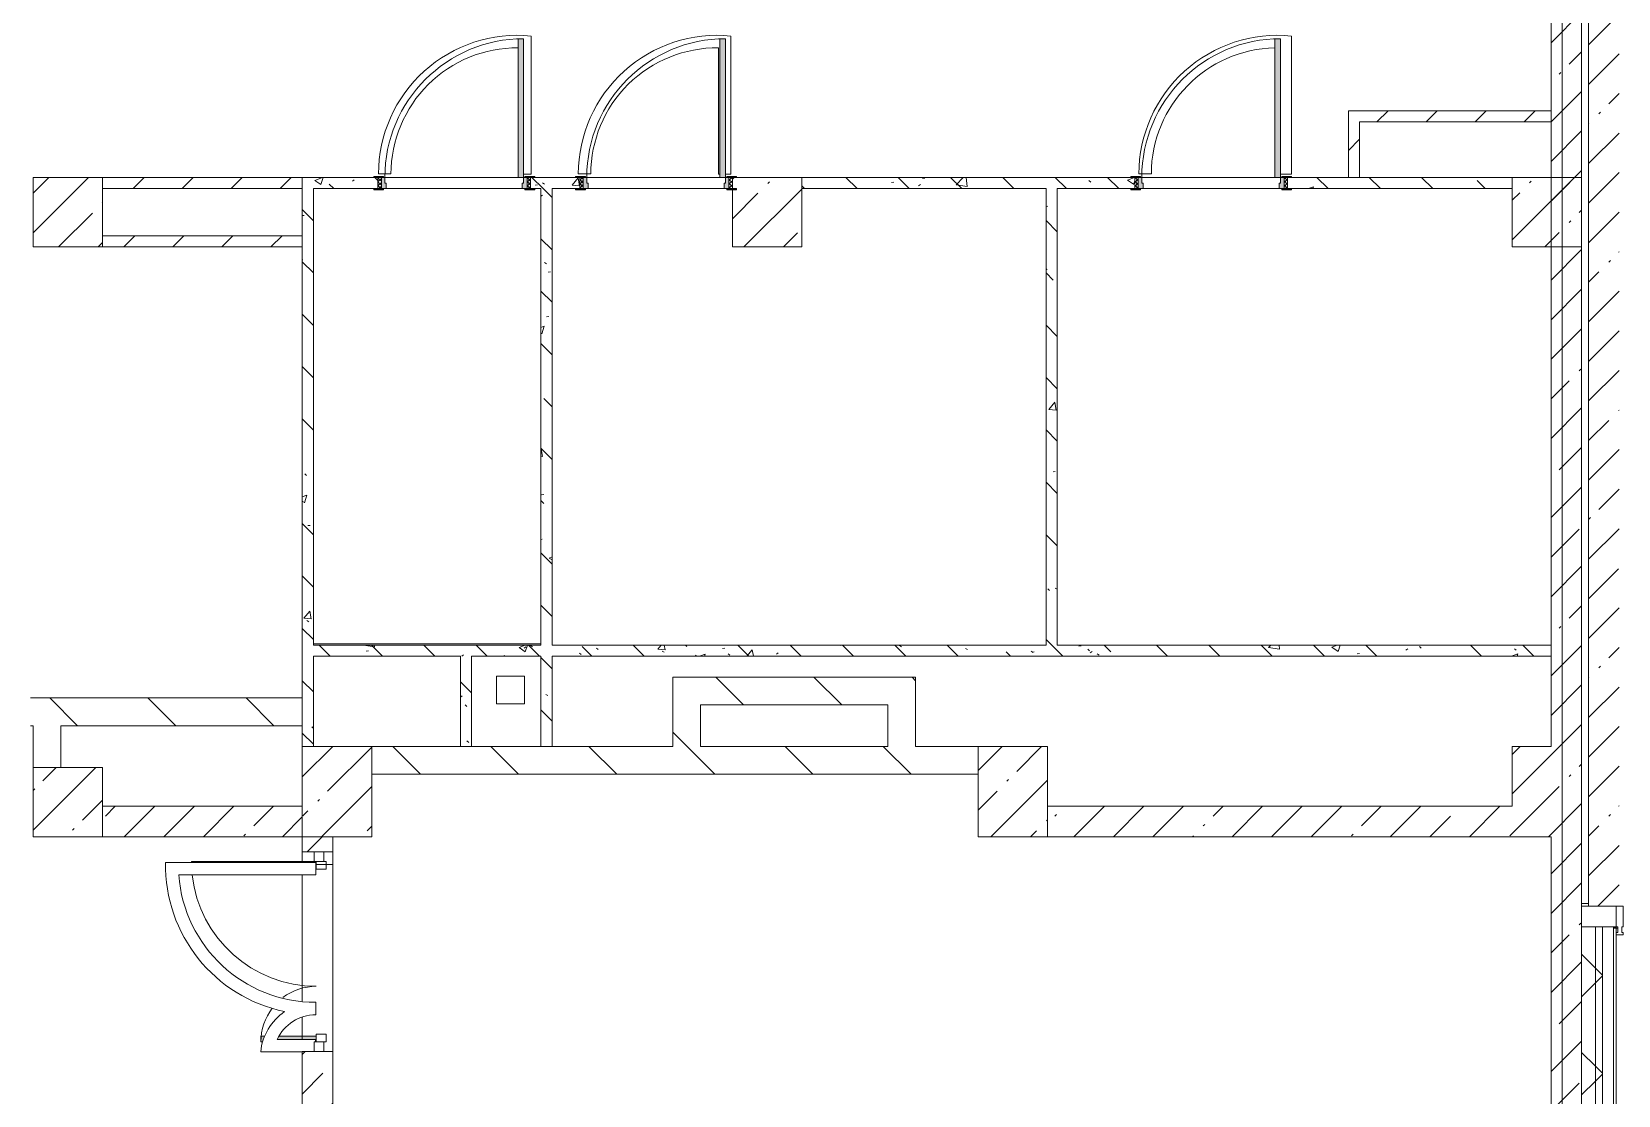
# Model space of a CAD drawing. Header units: millimetres. Extents: x -3238 to 193830, y -8553 to 29000.
# Drawn here: x 132487 to 143921, y 9037 to 16700 of the extents above; entities that cross this region are included whole.
import ezdxf

# ---------------------------------------------------------------- set-up
doc = ezdxf.new("R2010")
doc.units = ezdxf.units.MM
doc.linetypes.add('Осевая', pattern=[3175, 635, -476.25, 1587.5, -476.25])
for name, color, linetype, lineweight, true_color in [('A-DETL-GENF-7', 7, 'Continuous', 5, 0xaaaaaa), ('A-DOOR-2', 7, 'Continuous', 5, 0xaaaaaa), ('A-DOOR-3', 7, 'Continuous', 5, 0xe2e2e2), ('A-DOOR-FRAM-2', 7, 'Continuous', 5, 0xe2e2e2), ('A-DOOR-FRAM-3', 7, 'Continuous', 5, 0xaaaaaa), ('A-FLOR-3', 7, 'Continuous', 5, 0xaaaaaa), ('I-WALL-8', 7, 'Continuous', 5, 0x787878)]:
    doc.layers.add(name, color=color, linetype=linetype, lineweight=lineweight, true_color=true_color)
for name, color, linetype, lineweight in [('A-GLAZ-CWMG-4', 7, 'Continuous', 5), ('A-WALL', 7, 'Continuous', 9), ('A-WALL-3', 7, 'Continuous', 5), ('I-WALL-6', 7, 'Continuous', 5), ('S-COLS-3', 7, 'Continuous', 5), ('Оси', 7, 'Continuous', 9), ('Оси-2', 7, 'Осевая', 9)]:
    doc.layers.add(name, color=color, linetype=linetype, lineweight=lineweight)
pattern_1 = [(45, (58957.15, 0), (-285.1231, 285.1231), []), (45, (59242.27, 0), (-285.1231, 285.1231), [504.031, -100.806, 16.764, -84.042])]
pattern_2 = [(135, (58957.15, 0), (-353.5534, -353.5534), [])]
pattern_3 = [(45, (58957.15, 0), (-353.5534, 353.5534), []), (135, (58957.15, 0), (-353.5534, -353.5534), [])]
pattern_4 = [(135, (58957.15, 0), (-377.1708, -377.1708), [533.4, -88.9, 17.78, -88.9]), (135, (58957.15, 376.94), (-377.1708, -377.1708), []), (50, (58957.15, 0), (637.6445, -55.7866), [66.675, -733.425]), (355, (58957.15, 0), (-123.3494, 668.699), [53.34, -586.74]), (100.451, (59010.3, -4.65), (514.299, 612.908), [56.665, -623.315]), (46.184, (58957.15, 177.8), (948.7764, -147.15), [100.012, -1100.137]), (96.636, (59036.2, 165.5), (830.909, 865.997), [84.998, -934.973]), (351.184, (58957.2, 177.8), (830.918, 865.988), [80.01, -880.11]), (21, (59046.05, 133.35), (530.6506, -357.9283), [66.675, -733.425]), (326, (59046.05, 133.35), (216.308, 644.6585), [53.34, -586.74]), (71.451, (59090.3, 103.5), (746.9596, 286.7243), [56.665, -623.315]), (37.5, (58957.15, 0), (10.81053, 295.9426), [16.764, -562.864, 16.764, -578.866, -588.962]), (37.5, (58957.15, 0), (10.81053, 295.9426), [-1175.258, 16.764, -572.198]), (7.5, (58957.15, 0), (233.8692, 350.6318), [16.764, -322.834, 16.764, -549.529, -224.472]), (7.5, (58957.15, 0), (233.8692, 350.6318), [-905.891, 16.764, -207.708]), (327.5, (58758.9, 0), (474.5678, -20.0513), [16.764, -205.486, 16.764, -676.656, -920.115]), (327.5, (58758.9, 0), (474.5678, -20.0513), [-915.67, 16.764, -903.351]), (317.5, (58670, 0), (518.4522, 88.9934), [16.764, -272.161, 16.764, -443.738, -653.415]), (317.5, (58670, 0), (518.4522, 88.9934), [-749.427, 16.764, -636.651])]
pattern_5 = [(135, (1751.41, 104.685), (-14.14214, -14.14214), []), (225, (1751.41, 104.685), (14.14214, -14.14214), [])]
pattern_6 = [(45, (-371.384, 104.685), (-14.1421, 14.1421), []), (135, (-371.384, 104.685), (-14.1421, -14.1421), [])]
pattern_7 = [(45, (58957.15, 0), (-176.7767, 176.7767), [])]

# ---------------------------------------------------------------- blocks, each defined once
blk = doc.blocks.new('BSC_Колонна _Прямоугольная - 650х500-23287315-2_3_1_птичка')
at = {"layer": 'S-COLS-3'}
h = blk.add_hatch(dxfattribs=at)
h.set_pattern_fill('FP_191', color=256, style=0, pattern_type=2)
h.set_pattern_definition([(135, (11225, -75730), (-285.1231, -285.1231), []), (135, (11225, -75444.88), (-285.1231, -285.1231), [504.031, -100.806, 16.764, -84.042])])
h.paths.add_polyline_path([(325, 250), (-325, 250), (-325, -250), (325, -245)])
for p, q in [((325, 250), (-325, 250)), ((-325, 250), (-325, -250)), ((325, -250), (325, 250)), ((-325, -250), (325, -250))]:
    blk.add_line(p, q, dxfattribs=at)
blk = doc.blocks.new('BSC_Колонна _Прямоугольная - 500х500-V176-2_3_1_птичка')
at = {"layer": 'S-COLS-3'}
h = blk.add_hatch(dxfattribs=at)
h.set_pattern_fill('FP_192', color=256, style=0, pattern_type=2)
h.set_pattern_definition([(45, (-73790, -11150), (-285.1231, 285.1231), []), (45, (-73504.88, -11150), (-285.1231, 285.1231), [504.031, -100.806, 16.764, -84.042])])
h.paths.add_polyline_path([(-250, -250), (250, -250), (250, 250), (-250, 250)])
for p, q in [((250, 250), (-250, 250)), ((-250, 250), (-250, -250)), ((250, -250), (250, 250)), ((-250, -250), (250, -250))]:
    blk.add_line(p, q, dxfattribs=at)
blk = doc.blocks.new('BSC_Колонна _Прямоугольная - 500х500-V194-2_3_1_птичка')
at = {"layer": 'S-COLS-3'}
h = blk.add_hatch(dxfattribs=at)
h.set_pattern_fill('FP_206', color=256, style=0, pattern_type=2)
h.set_pattern_definition([(45, (-73790, -15400), (-285.1231, 285.1231), []), (45, (-73504.88, -15400), (-285.1231, 285.1231), [504.031, -100.806, 16.764, -84.042])])
h.paths.add_polyline_path([(-250, -250), (250, -250), (250, 250), (-250, 250)])
for p, q in [((250, 250), (-250, 250)), ((-250, 250), (-250, -250)), ((250, -250), (250, 250)), ((-250, -250), (250, -250))]:
    blk.add_line(p, q, dxfattribs=at)
blk = doc.blocks.new('BSC_Колонна _Прямоугольная - 500х500-V195-2_3_1_птичка')
at = {"layer": 'S-COLS-3'}
h = blk.add_hatch(dxfattribs=at)
h.set_pattern_fill('FP_207', color=256, style=0, pattern_type=2)
h.set_pattern_definition([(45, (-78830, -15400), (-285.1231, 285.1231), []), (45, (-78544.88, -15400), (-285.1231, 285.1231), [504.031, -100.806, 16.764, -84.042])])
h.paths.add_polyline_path([(-250, -250), (250, -250), (250, 250), (-250, 250), (-250, 170), (-220, 170), (-220, 162), (-250, 162)])
for p, q in [((250, 250), (-220, 250)), ((250, -250), (250, 250)), ((-250, 162), (-250, -250)), ((-250, -250), (250, -250))]:
    blk.add_line(p, q, dxfattribs=at)
blk = doc.blocks.new('110_Дверь_СКБ_1Ст_Внутренняя1 - Д-4 _л_ 1100x2100h_су мгн-32399984-2_3_1_птичка')
at = {"layer": 'A-DOOR-2'}
h = blk.add_hatch(dxfattribs=at)
h.set_pattern_fill('FP_187', color=256, style=0, pattern_type=2)
h.set_pattern_definition(pattern_5)
h.paths.add_polyline_path([(562.5, -40), (562.5, 40), (537.5, 40), (537.5, -40)])
at = {"layer": 'A-DOOR-3'}
h = blk.add_hatch(color=256, dxfattribs=at)
h.paths.add_polyline_path([(502.5, -40), (537.5, -40), (537.5, 40), (512.5, 40), (512.5, 0), (502.5, 0)])
h.paths.add_polyline_path([(-477.5, -40), (-477.5, 0), (-487.5, 0), (-487.5, 40), (-512.5, 40), (-512.5, -40)])
at = {"layer": 'A-DOOR-FRAM-2'}
for points in [[(472.5, 40), (512.5, 40), (512.5, 1040), (472.5, 1040), (472.5, 684.2)], [(-497.5, 40), (-497.5, 48), (-567.5, 48), (-567.5, 40)], [(592.5, 40), (592.5, 48), (522.5, 48), (522.5, 40)], [(-497.5, -48), (-497.5, -40), (-567.5, -40), (-567.5, -48)], [(592.5, -48), (592.5, -40), (522.5, -40), (522.5, -48)]]:
    blk.add_hatch(color=256, dxfattribs=at).paths.add_polyline_path(points)
at = {"layer": 'A-DOOR-FRAM-3'}
h = blk.add_hatch(dxfattribs=at)
h.set_pattern_fill('FP_188', color=256, style=0, pattern_type=2)
h.set_pattern_definition(pattern_6)
h.paths.add_polyline_path([(-512.5, -40), (-512.5, 40), (-537.5, 40), (-537.5, -40)])
at = {"layer": 'A-DOOR-2'}
for p, q in [((512.5, 1040), (472.5, 1040)), ((472.5, 1040), (472.5, 40)), ((512.5, 40), (512.5, 1040)), ((472.5, 40), (512.5, 40))]:
    blk.add_line(p, q, dxfattribs=at)
blk.add_arc((512.5, 40), 1000, 90, 180, dxfattribs=at)
at = {"layer": 'A-DOOR-FRAM-3'}
for p, q in [((-497.5, 48), (-567.5, 48)), ((-567.5, 48), (-567.5, 40)), ((-567.5, 40), (-497.5, 40)), ((-512.5, 40), (-537.5, 40)), ((-537.5, 40), (-537.5, -40)), ((-487.5, 40), (-512.5, 40)), ((-512.5, 40), (-512.5, -40)), ((-512.5, -40), (-512.5, 40)), ((-497.5, 40), (-512.5, 40)), ((-512.5, 40), (-512.5, 39)), ((-512.5, 39), (-497.5, 39)), ((-497.5, 40), (-497.5, 48)), ((-497.5, 39), (-497.5, 40)), ((-487.5, 0), (-487.5, 40)), ((-477.5, 0), (-487.5, 0)), ((-477.5, -40), (-477.5, 0)), ((512.5, 0), (502.5, 0)), ((502.5, 0), (502.5, -40)), ((512.5, 40), (512.5, 0)), ((537.5, 40), (512.5, 40)), ((592.5, 48), (522.5, 48)), ((522.5, 48), (522.5, 40)), ((537.5, 40), (522.5, 40)), ((522.5, 40), (522.5, 39)), ((522.5, 40), (592.5, 40)), ((522.5, 39), (537.5, 39)), ((537.5, -40), (537.5, 40)), ((562.5, 40), (537.5, 40)), ((537.5, 40), (537.5, -40)), ((537.5, 39), (537.5, 40)), ((562.5, -40), (562.5, 40)), ((592.5, 40), (592.5, 48)), ((-497.5, -40), (-567.5, -40)), ((-567.5, -40), (-567.5, -48)), ((-567.5, -48), (-497.5, -48)), ((-537.5, -40), (-512.5, -40)), ((-497.5, -39), (-512.5, -39)), ((-512.5, -39), (-512.5, -40)), ((-512.5, -40), (-477.5, -40)), ((-512.5, -40), (-497.5, -40)), ((-497.5, -40), (-497.5, -39)), ((-497.5, -48), (-497.5, -40)), ((502.5, -40), (537.5, -40)), ((537.5, -39), (522.5, -39)), ((522.5, -39), (522.5, -40)), ((522.5, -40), (537.5, -40)), ((592.5, -40), (522.5, -40)), ((522.5, -40), (522.5, -48)), ((522.5, -48), (592.5, -48)), ((537.5, -40), (537.5, -39)), ((537.5, -40), (562.5, -40)), ((592.5, -48), (592.5, -40))]:
    blk.add_line(p, q, dxfattribs=at)
blk = doc.blocks.new('Прямоугольный импост - Импост структурный с накладкой - 190мм-23946641-2_3_1_птичка')
at = {"layer": 'A-GLAZ-CWMG-4'}
for p, q in [((0, 17), (-50, 17)), ((-50, 17), (-50, 0)), ((-50, 0), (-40, 0)), ((-40, 0), (-40, -40)), ((-10, -40), (-10, 0)), ((-10, 0), (0, 0)), ((0, 0), (0, 17)), ((-40, -40), (-50, -40)), ((-50, -40), (-50, -190)), ((0, -40), (-10, -40)), ((0, -190), (0, -40)), ((-50, -190), (0, -190))]:
    blk.add_line(p, q, dxfattribs=at)
blk = doc.blocks.new('110_Дверь_СКБ_1Ст_Внутренняя1 - Д-5 _л_ 1100x2100h_су мгн EIW30-32897889-2_3_1_птичка')
at = {"layer": 'A-DOOR-2'}
h = blk.add_hatch(dxfattribs=at)
h.set_pattern_fill('FP_187', color=256, style=0, pattern_type=2)
h.set_pattern_definition(pattern_5)
h.paths.add_polyline_path([(562.5, -40), (562.5, 40), (537.5, 40), (537.5, -40)])
at = {"layer": 'A-DOOR-3'}
h = blk.add_hatch(color=256, dxfattribs=at)
h.paths.add_polyline_path([(502.5, -40), (537.5, -40), (537.5, 40), (512.5, 40), (512.5, 0), (502.5, 0)])
h.paths.add_polyline_path([(-477.5, -40), (-477.5, 0), (-487.5, 0), (-487.5, 40), (-512.5, 40), (-512.5, -40)])
at = {"layer": 'A-DOOR-FRAM-2'}
for points in [[(512.5, 40), (512.5, 1040), (472.5, 1040), (472.5, 40), (483.8, 40)], [(-497.5, 40), (-497.5, 48), (-567.5, 48), (-567.5, 40), (-557.2, 40)], [(592.5, 40), (592.5, 48), (522.5, 48), (522.5, 40)], [(-567.5, -48), (-497.5, -48), (-497.5, -40), (-567.5, -40)], [(592.5, -48), (592.5, -40), (522.5, -40), (522.5, -48)]]:
    blk.add_hatch(color=256, dxfattribs=at).paths.add_polyline_path(points)
at = {"layer": 'A-DOOR-FRAM-3'}
h = blk.add_hatch(dxfattribs=at)
h.set_pattern_fill('FP_188', color=256, style=0, pattern_type=2)
h.set_pattern_definition(pattern_6)
h.paths.add_polyline_path([(-512.5, -40), (-512.5, 40), (-537.5, 40), (-537.5, -40)])
at = {"layer": 'A-DOOR-2'}
for p, q in [((512.5, 1040), (472.5, 1040)), ((472.5, 1040), (472.5, 40)), ((512.5, 40), (512.5, 1040)), ((472.5, 40), (512.5, 40))]:
    blk.add_line(p, q, dxfattribs=at)
blk.add_arc((512.5, 40), 1000, 90, 180, dxfattribs=at)
at = {"layer": 'A-DOOR-FRAM-3'}
for p, q in [((-497.5, 48), (-567.5, 48)), ((-567.5, 48), (-567.5, 40)), ((-567.5, 40), (-497.5, 40)), ((-512.5, 40), (-537.5, 40)), ((-537.5, 40), (-537.5, -40)), ((-487.5, 40), (-512.5, 40)), ((-512.5, 40), (-512.5, -40)), ((-512.5, -40), (-512.5, 40)), ((-497.5, 40), (-512.5, 40)), ((-512.5, 40), (-512.5, 39)), ((-512.5, 39), (-497.5, 39)), ((-497.5, 40), (-497.5, 48)), ((-497.5, 39), (-497.5, 40)), ((-487.5, 0), (-487.5, 40)), ((-477.5, 0), (-487.5, 0)), ((-477.5, -40), (-477.5, 0)), ((512.5, 0), (502.5, 0)), ((502.5, 0), (502.5, -40)), ((512.5, 40), (512.5, 0)), ((537.5, 40), (512.5, 40)), ((592.5, 48), (522.5, 48)), ((522.5, 48), (522.5, 40)), ((537.5, 40), (522.5, 40)), ((522.5, 40), (522.5, 39)), ((522.5, 40), (592.5, 40)), ((522.5, 39), (537.5, 39)), ((537.5, -40), (537.5, 40)), ((562.5, 40), (537.5, 40)), ((537.5, 40), (537.5, -40)), ((537.5, 39), (537.5, 40)), ((562.5, -40), (562.5, 40)), ((592.5, 40), (592.5, 48)), ((-497.5, -40), (-567.5, -40)), ((-567.5, -40), (-567.5, -48)), ((-567.5, -48), (-497.5, -48)), ((-537.5, -40), (-512.5, -40)), ((-497.5, -39), (-512.5, -39)), ((-512.5, -39), (-512.5, -40)), ((-512.5, -40), (-477.5, -40)), ((-512.5, -40), (-497.5, -40)), ((-497.5, -40), (-497.5, -39)), ((-497.5, -48), (-497.5, -40)), ((502.5, -40), (537.5, -40)), ((537.5, -39), (522.5, -39)), ((522.5, -39), (522.5, -40)), ((522.5, -40), (537.5, -40)), ((592.5, -40), (522.5, -40)), ((522.5, -40), (522.5, -48)), ((522.5, -48), (592.5, -48)), ((537.5, -40), (537.5, -39)), ((537.5, -40), (562.5, -40)), ((592.5, -48), (592.5, -40))]:
    blk.add_line(p, q, dxfattribs=at)
blk = doc.blocks.new('BSC_Колонна _Прямоугольная - 650х500-V241-2_3_1_птичка')
at = {"layer": 'S-COLS-3'}
h = blk.add_hatch(dxfattribs=at)
h.set_pattern_fill('FP_243', color=256, style=0, pattern_type=2)
h.set_pattern_definition([(135, (11225, -80600), (-285.1231, -285.1231), []), (135, (11225, -80314.88), (-285.1231, -285.1231), [504.031, -100.806, 16.764, -84.042])])
h.paths.add_polyline_path([(325, 250), (-325, 250), (-325, -250), (325, -250)])
for p, q in [((325, 250), (-325, 250)), ((-325, 250), (-325, -250)), ((325, -250), (325, 250)), ((-325, -250), (325, -250))]:
    blk.add_line(p, q, dxfattribs=at)
blk = doc.blocks.new('Прямоугольный импост - 50 x 70 мм-V284-2_3_1_птичка')
at = {"layer": 'A-GLAZ-CWMG-4'}
for p, q in [((-70, 35), (0, 35)), ((-70, -35), (-70, 35)), ((0, 35), (0, -35)), ((0, -35), (-70, -35))]:
    blk.add_line(p, q, dxfattribs=at)
blk = doc.blocks.new('Дверь_Витражная_остекление_ - ДВН_ДАО_Главный вход_1200 в свету Д-22 _п_-32403398-2_3_1_птичка')
at = {"layer": 'A-DOOR-3'}
blk.add_hatch(color=256, dxfattribs=at).paths.add_polyline_path([(610, 24), (610, 20), (650, 24), (650, 920), (642, 920), (642, 24)])
h = blk.add_hatch(color=256, dxfattribs=at)
h.paths.add_polyline_path([(-650, 408), (-650, 407), (-610, 392), (-610, 420), (-650, 420)])
h.paths.add_polyline_path([(-650, 27), (-650, 20), (-610, 20), (-610, 289), (-633, 302), (-633, 27)])
at = {"layer": 'A-DETL-GENF-7'}
for p, q in [((650, 920), (642, 920)), ((650, 35), (650, 920)), ((-610, 420), (-650, 420)), ((-650, 420), (-650, 407)), ((-610, 392), (-610, 420)), ((-610, 20), (-610, 289)), ((-650, 20), (-610, 20)), ((-595, 20), (-650, 20)), ((-595, -50), (-595, 20)), ((595, -50), (595, 20)), ((595, 20), (650, 20)), ((610, 20), (650, 20)), ((-650, -35), (-650, -50)), ((-650, -50), (-595, -50)), ((650, -50), (595, -50)), ((650, -35), (650, -50))]:
    blk.add_line(p, q, dxfattribs=at)
at = {"layer": 'A-DOOR-2'}
for p, q in [((650, 920), (650, 35)), ((-650, 420), (-650, 407))]:
    blk.add_line(p, q, dxfattribs=at)
for centre, radius, start, end in [((650, 20), 900, 90, 90.5109), ((650, 20), 900, 96.319, 180), ((-650, 20), 400, 52.4742, 90), ((-650, 20), 400, 360, 37.0443)]:
    blk.add_arc(centre, radius, start, end, dxfattribs=at)
blk = doc.blocks.new('Прямоугольный импост - 50 x 70 мм-V276-2_3_1_птичка')
at = {"layer": 'A-GLAZ-CWMG-4'}
for p, q in [((0, 35), (-70, 35)), ((-70, 35), (-70, -35)), ((0, -35), (0, 35)), ((-70, -35), (0, -35))]:
    blk.add_line(p, q, dxfattribs=at)

msp = doc.modelspace()

# ---------------------------------------------------------------- hatches: boundary and pattern name
at = {"layer": 'A-WALL-3'}
h = msp.add_hatch(dxfattribs=at)
h.set_pattern_fill('FP_151', color=256, style=0, pattern_type=2)
h.set_pattern_definition(pattern_3)
h.paths.add_polyline_path([(143657.2, 3450), (143757.2, 3450), (143757.2, 10250), (143657.2, 10250), (143657.2, 3550)])
h = msp.add_hatch(dxfattribs=at)
h.set_pattern_fill('FP_151', color=256, style=0, pattern_type=2)
h.set_pattern_definition(pattern_3)
h.paths.add_polyline_path([(143807.2, 3400), (143807.2, 10250), (143757.2, 10250), (143757.2, 3400)])
at = {"layer": 'I-WALL-6'}
h = msp.add_hatch(dxfattribs=at)
h.set_pattern_fill('FP_159', color=256, style=0, pattern_type=2)
h.set_pattern_definition(pattern_1)
h.paths.add_polyline_path([(143657.2, 15150), (143657.2, 15530), (143437.2, 15530), (143437.2, 15150)])
h.paths.add_polyline_path([(143437.2, 18570), (143657.2, 18570), (143657.2, 18600), (143437.2, 18600)])
h.paths.add_polyline_path([(143657.2, 19100), (143657.2, 22700), (143437.2, 22700), (143437.2, 19100), (143445.6, 19100)])
h.paths.add_polyline_path([(143561.3, 23200), (143657.2, 23200), (143657.2, 26600), (143437.2, 26600), (143437.2, 23200)])
h = msp.add_hatch(dxfattribs=at)
h.set_pattern_fill('FP_159', color=256, style=0, pattern_type=2)
h.set_pattern_definition(pattern_1)
h.paths.add_polyline_path([(143437.2, 15530), (143657.2, 15530), (143657.2, 17270), (143437.2, 17270), (143437.2, 16050)])
h.paths.add_polyline_path([(143437.2, 18370), (143657.2, 18370), (143657.2, 18570), (143437.2, 18570), (143437.2, 18400)])
h = msp.add_hatch(dxfattribs=at)
h.set_pattern_fill('FP_159', color=256, style=0, pattern_type=2)
h.set_pattern_definition(pattern_1)
h.paths.add_polyline_path([(143707.2, 16300), (143927.2, 16300), (143927.2, 17270), (143707.2, 17270), (143707.2, 16886)])
h = msp.add_hatch(dxfattribs=at)
h.set_pattern_fill('FP_159', color=256, style=0, pattern_type=2)
h.set_pattern_definition(pattern_1)
h.paths.add_polyline_path([(143927.2, 10400), (143927.2, 16300), (143707.2, 16294.2), (143707.2, 10400)])
h = msp.add_hatch(dxfattribs=at)
h.set_pattern_fill('FP_163', color=256, style=0, pattern_type=2)
h.set_pattern_definition(pattern_7)
h.paths.add_polyline_path([(142057.2, 15650), (142057.2, 16130), (141977.2, 16130), (141977.2, 15650)])
h = msp.add_hatch(dxfattribs=at)
h.set_pattern_fill('FP_163', color=256, style=0, pattern_type=2)
h.set_pattern_definition(pattern_7)
h.paths.add_polyline_path([(143437.2, 16050), (143437.2, 16130), (142057.2, 16130), (142057.2, 16050), (143290.1, 16050)])
h = msp.add_hatch(dxfattribs=at)
h.set_pattern_fill('FP_163', color=256, style=0, pattern_type=2)
h.set_pattern_definition(pattern_7)
h.paths.add_polyline_path([(134437.2, 15570), (134437.2, 15650), (132997.2, 15650), (132997.2, 15570), (133921.3, 15570)])
h = msp.add_hatch(dxfattribs=at)
h.set_pattern_fill('FP_163', color=256, style=0, pattern_type=2)
h.set_pattern_definition(pattern_7)
h.paths.add_polyline_path([(134437.2, 15150), (134437.2, 15230), (132997.2, 15230), (132997.2, 15150), (133921.3, 15150)])
h = msp.add_hatch(dxfattribs=at)
h.set_pattern_fill('FP_159', color=256, style=0, pattern_type=2)
h.set_pattern_definition(pattern_1)
h.paths.add_polyline_path([(143437.2, 4050), (143657.2, 4050), (143657.2, 10900), (143437.2, 10900), (143437.2, 4459.7)])
h.paths.add_polyline_path([(143437.2, 11550), (143657.2, 11550), (143657.2, 15150), (143437.2, 15150), (143437.2, 11560.4)])
h = msp.add_hatch(dxfattribs=at)
h.set_pattern_fill('FP_162', color=256, style=0, pattern_type=2)
h.set_pattern_definition(pattern_2)
h.paths.add_polyline_path([(137107.2, 11550), (137307.2, 11550), (137307.2, 12050), (137107.2, 12050), (137107.2, 11560.4)])
h = msp.add_hatch(dxfattribs=at)
h.set_pattern_fill('FP_162', color=256, style=0, pattern_type=2)
h.set_pattern_definition(pattern_2)
h.paths.add_polyline_path([(138657.2, 11850), (138657.2, 12050), (137307.2, 12050), (137307.2, 11850), (138085.2, 11850)])
h = msp.add_hatch(dxfattribs=at)
h.set_pattern_fill('FP_162', color=256, style=0, pattern_type=2)
h.set_pattern_definition(pattern_2)
h.paths.add_polyline_path([(138857.2, 11550), (138857.2, 12050), (138657.2, 12050), (138657.2, 11550)])
h = msp.add_hatch(dxfattribs=at)
h.set_pattern_fill('FP_162', color=256, style=0, pattern_type=2)
h.set_pattern_definition(pattern_2)
h.paths.add_polyline_path([(129787.2, 11700), (129787.2, 11900), (129767.2, 11900), (129767.2, 11700)])
h.paths.add_polyline_path([(134437.2, 11700), (134437.2, 11900), (132477.2, 11900), (132477.2, 11700), (133921.3, 11700)])
h.paths.add_polyline_path([(129191.2, 11700), (129267.2, 11700), (129267.2, 11900), (129191.2, 11900)])
h.paths.add_polyline_path([(127602.2, 11700), (127711.2, 11700), (127711.2, 11900), (127602.2, 11900)])
h = msp.add_hatch(dxfattribs=at)
h.set_pattern_fill('FP_162', color=256, style=0, pattern_type=2)
h.set_pattern_definition(pattern_2)
h.paths.add_polyline_path([(134962.3, 11350), (139307.2, 11350), (139307.2, 11550), (134937.2, 11550), (134937.2, 11350)])
h = msp.add_hatch(dxfattribs=at)
h.set_pattern_fill('FP_159', color=256, style=0, pattern_type=2)
h.set_pattern_definition(pattern_1)
h.paths.add_polyline_path([(133921.3, 10900), (134437.2, 10900), (134437.2, 11120), (132997.2, 11120), (132997.2, 10900)])
h = msp.add_hatch(dxfattribs=at)
h.set_pattern_fill('FP_159', color=256, style=0, pattern_type=2)
h.set_pattern_definition(pattern_1)
h.paths.add_polyline_path([(143157.2, 10900), (143157.2, 11120), (139807.2, 11120), (139807.2, 10900), (142249.1, 10900)])
h = msp.add_hatch(dxfattribs=at)
h.set_pattern_fill('FP_159', color=256, style=0, pattern_type=2)
h.set_pattern_definition(pattern_1)
h.paths.add_polyline_path([(134437.2, 7900), (134657.2, 7900), (134657.2, 9352.3), (134437.2, 9352.3), (134437.2, 8010)])
h.paths.add_polyline_path([(134657.2, 10792.3), (134657.2, 10900), (134437.2, 10900), (134441.8, 10792.3)])
at = {"layer": 'I-WALL-8'}
h = msp.add_hatch(dxfattribs=at)
h.set_pattern_fill('FP_170', color=256, style=0, pattern_type=2)
h.set_pattern_definition(pattern_4)
h.paths.add_polyline_path([(134517.2, 11550), (134517.2, 15650), (134437.2, 15650), (134437.2, 11550)])
h = msp.add_hatch(dxfattribs=at)
h.set_pattern_fill('FP_170', color=256, style=0, pattern_type=2)
h.set_pattern_definition(pattern_4)
h.paths.add_polyline_path([(141567.2, 15570), (143157.2, 15570), (143157.2, 15650), (141537.2, 15650), (141537.2, 15570)])
h.paths.add_polyline_path([(139877, 15570), (140437.2, 15570), (140437.2, 15650), (138037.2, 15650), (138037.2, 15570), (139797, 15570)])
h.paths.add_polyline_path([(134982, 15570), (134982, 15650), (134517.2, 15650), (134517.2, 15570), (134962.3, 15570)])
h.paths.add_polyline_path([(136157, 15570), (136437.2, 15570), (136437.2, 15650), (136082, 15650), (136082, 15570), (136112, 15570)])
h = msp.add_hatch(dxfattribs=at)
h.set_pattern_fill('FP_170', color=256, style=0, pattern_type=2)
h.set_pattern_definition(pattern_4)
h.paths.add_polyline_path([(136237, 11550), (136237, 15570), (136157, 15570), (136157, 11550)])
h = msp.add_hatch(dxfattribs=at)
h.set_pattern_fill('FP_170', color=256, style=0, pattern_type=2)
h.set_pattern_definition(pattern_4)
h.paths.add_polyline_path([(139877, 12280), (139877, 15570), (139797, 15570), (139797, 12280)])
h = msp.add_hatch(dxfattribs=at)
h.set_pattern_fill('FP_170', color=256, style=0, pattern_type=2)
h.set_pattern_definition(pattern_4)
h.paths.add_polyline_path([(136157, 12200), (136157, 12280), (134517.2, 12280), (134517.2, 12200), (136003.2, 12200)])
h = msp.add_hatch(dxfattribs=at)
h.set_pattern_fill('FP_170', color=256, style=0, pattern_type=2)
h.set_pattern_definition(pattern_4)
h.paths.add_polyline_path([(136237, 12200), (143437.2, 12200), (143437.2, 12280), (136237, 12280)])
h = msp.add_hatch(dxfattribs=at)
h.set_pattern_fill('FP_170', color=256, style=0, pattern_type=2)
h.set_pattern_definition(pattern_4)
h.paths.add_polyline_path([(135657, 11550), (135657, 12200), (135577, 12200), (135577, 11550)])
at = {"layer": 'S-COLS-3'}
h = msp.add_hatch(dxfattribs=at)
h.set_pattern_fill('FP_159', color=256, style=0, pattern_type=2)
h.set_pattern_definition(pattern_1)
h.paths.add_polyline_path([(143157.2, 15150), (143657.2, 15150), (143657.2, 15650), (143157.2, 15650)])
h = msp.add_hatch(dxfattribs=at)
h.set_pattern_fill('FP_159', color=256, style=0, pattern_type=2)
h.set_pattern_definition(pattern_1)
h.paths.add_polyline_path([(143290.1, 10900), (143657.2, 10900), (143657.2, 11550), (143157.2, 11550), (143157.2, 10900)])

# ---------------------------------------------------------------- linework, layer by layer
at = {"layer": 'A-FLOR-3'}
for p, q in [((136086.2, 15674.2), (136086.2, 16669.2)), ((137436.2, 16584.1), (137436.2, 15674.2)), ((137526.2, 15674.2), (137526.2, 16669.2)), ((141566.2, 15674.2), (141566.2, 16669.2)), ((134986.2, 15675.2), (135076.2, 15675.2)), ((136032, 15674.2), (136086.2, 15674.2)), ((136426.2, 15675.2), (136516.2, 15675.2)), ((137436.2, 15674.2), (137447.2, 15674.2)), ((137487.2, 15674.2), (137526.2, 15674.2)), ((140466.2, 15675.2), (140556.2, 15675.2)), ((141487.2, 15674.2), (141566.2, 15674.2)), ((135992, 15650), (135032, 15650)), ((134517, 12291), (136157, 12291)), ((135837.7, 12057), (136037.7, 12057)), ((135837.7, 11857), (135837.7, 12057)), ((136037.7, 12057), (136037.7, 11857)), ((136037.7, 11857), (135837.7, 11857)), ((134437.2, 10714.4), (134437.2, 10792.3)), ((134657.2, 10792.3), (134657.2, 10700)), ((134534.2, 10714.4), (133451.5, 10714.4)), ((134534.2, 10624.7), (134534.2, 10714.4)), ((134657.2, 10700), (134534.2, 10700)), ((133546.5, 10624.7), (134534.2, 10624.7)), ((143657.2, 10417.9), (143707.2, 10417.9)), ((134534.2, 9617.4), (134534.2, 9707)), ((134531.2, 9439.5), (134256.2, 9439.5)), ((134531.2, 9422.3), (134531.2, 9439.5)), ((134137.1, 9350.1), (134437.2, 9350.1))]:
    msp.add_line(p, q, dxfattribs=at)
for centre, radius, start, end in [((135986.2, 15674.2), 1000, 84.26083, 179.9427), ((135986.2, 15674.2), 910, 89.63868, 179.93704), ((137426.2, 15674.2), 1000, 84.26083, 179.9427), ((137426.2, 15674.2), 910, 89.37036, 179.93704), ((141466.2, 15674.2), 1000, 84.26083, 179.9427), ((141466.2, 15674.2), 910, 91.20322, 179.93704), ((134530.3, 10696.2), 1079, 179.03315, 258.2109), ((134534.2, 10697.3), 990.3, 184.20575, 270), ((134530.3, 9312.2), 395, 123.92463, 174.49945), ((134534.2, 9311.2), 306.2, 90, 155.21522)]:
    msp.add_arc(centre, radius, start, end, dxfattribs=at)
at = {"layer": 'A-WALL'}
for p, q in [((143437.2, 16130), (143437.2, 16050)), ((134437.2, 15570), (134437.2, 15650)), ((141977.2, 15650), (142057.2, 15650)), ((134437.2, 15150), (134437.2, 15230)), ((143437.2, 12200), (143437.2, 12280)), ((135577, 11550), (135657, 11550)), ((136157, 11550), (136237, 11550)), ((143657.2, 10250), (143907.2, 10250)), ((143757.2, 3450), (143757.2, 10250)), ((143807.2, 3400), (143807.2, 10250)), ((143887.2, 3320), (143887.2, 10250)), ((143887.2, 10247), (143907.2, 10247)), ((143907.2, 10242), (143887.2, 10242))]:
    msp.add_line(p, q, dxfattribs=at)
at = {"layer": 'A-WALL-3'}
for p, q in [((143707.2, 10400), (143657.2, 10400)), ((143907.2, 3300), (143907.2, 10400)), ((143917.2, 10242), (143907.2, 10242))]:
    msp.add_line(p, q, dxfattribs=at)
at = {"layer": 'I-WALL-6'}
for p, q in [((143707.2, 17270), (143707.2, 10400)), ((143437.2, 17240), (143437.2, 16130)), ((143657.2, 11550), (143657.2, 17240)), ((141977.2, 16130), (141977.2, 15650)), ((143437.2, 16130), (141977.2, 16130)), ((142057.2, 15650), (142057.2, 16050)), ((142057.2, 16050), (143437.2, 16050)), ((143437.2, 16050), (143437.2, 12280)), ((134952, 15650), (132997.2, 15650)), ((132997.2, 15570), (134437.2, 15570)), ((134437.2, 15570), (134437.2, 15230)), ((134517.2, 12280), (134517.2, 15570)), ((134517.2, 15570), (134952, 15570)), ((135032, 15650), (135992, 15650)), ((136022, 15570), (135042, 15570)), ((136407.2, 15650), (136112, 15650)), ((136112, 15570), (136157, 15570)), ((136157, 15570), (136157, 12280)), ((136237, 15570), (136407.2, 15570)), ((136237, 12280), (136237, 15570)), ((136487.2, 15650), (137447.2, 15650)), ((137477.2, 15570), (136497.2, 15570)), ((140407.2, 15650), (138037.2, 15650)), ((138037.2, 15570), (139797, 15570)), ((139797, 15570), (139797, 12280)), ((139877, 15570), (140407.2, 15570)), ((139877, 12280), (139877, 15570)), ((140487.2, 15650), (141447.2, 15650)), ((141477.2, 15570), (140497.2, 15570)), ((141977.2, 15650), (141567.2, 15650)), ((141567.2, 15570), (143157.2, 15570)), ((143157.2, 15650), (142057.2, 15650)), ((143157.2, 15570), (143157.2, 15650)), ((134437.2, 15230), (132997.2, 15230)), ((132997.2, 15150), (134437.2, 15150)), ((134437.2, 15150), (134437.2, 11550)), ((136157, 12280), (134517.2, 12280)), ((139797, 12280), (136237, 12280)), ((143437.2, 12280), (139877, 12280)), ((134517.2, 11550), (134517.2, 12200)), ((134517.2, 12200), (135577, 12200)), ((135577, 12200), (135577, 11550)), ((135657, 12200), (136157, 12200)), ((135657, 11550), (135657, 12200)), ((136157, 12200), (136157, 11550)), ((136237, 11550), (136237, 12200)), ((136237, 12200), (143437.2, 12200)), ((143437.2, 12200), (143437.2, 11550)), ((137107.2, 12050), (137107.2, 11550)), ((138857.2, 12050), (137107.2, 12050)), ((138857.2, 11550), (138857.2, 12050)), ((134437.2, 11900), (132477.2, 11900)), ((137307.2, 11550), (137307.2, 11850)), ((137307.2, 11850), (138657.2, 11850)), ((138657.2, 11850), (138657.2, 11550)), ((132497.2, 11700), (132477.2, 11700)), ((132497.2, 11700), (132497.2, 11400)), ((132697.2, 11700), (134437.2, 11700)), ((132697.2, 11400), (132697.2, 11700)), ((135577, 11550), (134937.2, 11550)), ((136157, 11550), (135657, 11550)), ((137107.2, 11550), (136237, 11550)), ((138657.2, 11550), (137307.2, 11550)), ((139307.2, 11550), (138857.2, 11550)), ((134937.2, 11350), (139307.2, 11350)), ((134437.2, 11120), (132997.2, 11120)), ((143157.2, 11120), (139807.2, 11120)), ((132997.2, 10900), (134437.2, 10900)), ((134437.2, 10900), (134437.2, 10792.3)), ((134657.2, 4050), (134657.2, 10900)), ((139807.2, 10900), (143157.2, 10900)), ((143437.2, 10900), (143437.2, 4050)), ((143657.2, 4050), (143657.2, 10900)), ((134437.2, 10792.3), (134657.2, 10792.3)), ((134437.2, 9712.2), (134437.2, 10624.7)), ((143707.2, 10400), (143927.2, 10400)), ((134437.2, 9439.5), (134437.2, 9600.4)), ((134437.2, 9352.3), (134437.2, 8280)), ((134657.2, 9352.3), (134437.2, 9352.3))]:
    msp.add_line(p, q, dxfattribs=at)
at = {"layer": 'S-COLS-3'}
for p, q in [((143657.2, 15650), (143157.2, 15650)), ((143157.2, 15650), (143157.2, 15150)), ((143657.2, 15150), (143657.2, 15650)), ((143157.2, 15150), (143657.2, 15150)), ((143437.2, 11550), (143157.2, 11550)), ((143157.2, 11550), (143157.2, 11120)), ((143657.2, 10900), (143657.2, 11550)), ((143157.2, 10900), (143437.2, 10900))]:
    msp.add_line(p, q, dxfattribs=at)
at = {"layer": 'Оси'}
for p, q in [((143517.2, 10029.8), (143517.2, 21915.1)), ((143517.2, -1906.3), (143517.2, 9979))]:
    msp.add_line(p, q, dxfattribs=at)
at = {"layer": 'Оси-2'}
msp.add_line((143517.2, 9979), (143517.2, 10029.8), dxfattribs=at)

# ---------------------------------------------------------------- block references
at = {"layer": 'A-DOOR-2'}
for name, p in [('110_Дверь_СКБ_1Ст_Внутренняя1 - Д-5 _л_ 1100x2100h_су мгн EIW30-32897889-2_3_1_птичка', (135519.5, 15610)), ('110_Дверь_СКБ_1Ст_Внутренняя1 - Д-4 _л_ 1100x2100h_су мгн-32399984-2_3_1_птичка', (136974.7, 15610)), ('110_Дверь_СКБ_1Ст_Внутренняя1 - Д-4 _л_ 1100x2100h_су мгн-32399984-2_3_1_птичка', (140974.7, 15610))]:
    msp.add_blockref(name, p, dxfattribs=at)
at = {"layer": 'A-DOOR-2', "rotation": 89.99999999999997}
msp.add_blockref('Дверь_Витражная_остекление_ - ДВН_ДАО_Главный вход_1200 в свету Д-22 _п_-32403398-2_3_1_птичка', (134558.2, 10072.3), dxfattribs=at)
at = {"layer": 'A-GLAZ-CWMG-4', "extrusion": (0, 0, -1), "rotation": 90.00000000000004}
msp.add_blockref('Прямоугольный импост - 50 x 70 мм-V284-2_3_1_птичка', (-134558.2, 10792.3), dxfattribs=at)
at = {"layer": 'A-GLAZ-CWMG-4'}
for name, p, rotation in [('Прямоугольный импост - Импост структурный с накладкой - 190мм-23946641-2_3_1_птичка', (143907.2, 10210), 180), ('Прямоугольный импост - 50 x 70 мм-V276-2_3_1_птичка', (134558.2, 9352.3), 269.9999999999999)]:
    msp.add_blockref(name, p, dxfattribs=dict(at, rotation=rotation))
at = {"layer": 'S-COLS-3'}
for name, p in [('BSC_Колонна _Прямоугольная - 500х500-V194-2_3_1_птичка', (132747.2, 15400)), ('BSC_Колонна _Прямоугольная - 500х500-V195-2_3_1_птичка', (137787.2, 15400)), ('BSC_Колонна _Прямоугольная - 500х500-V176-2_3_1_птичка', (132747.2, 11150))]:
    msp.add_blockref(name, p, dxfattribs=at)
at = {"layer": 'S-COLS-3', "rotation": 270.0000000000007}
for name, p in [('BSC_Колонна _Прямоугольная - 650х500-23287315-2_3_1_птичка', (134687.2, 11225)), ('BSC_Колонна _Прямоугольная - 650х500-V241-2_3_1_птичка', (139557.2, 11225))]:
    msp.add_blockref(name, p, dxfattribs=at)

doc.saveas('drawing.dxf')
